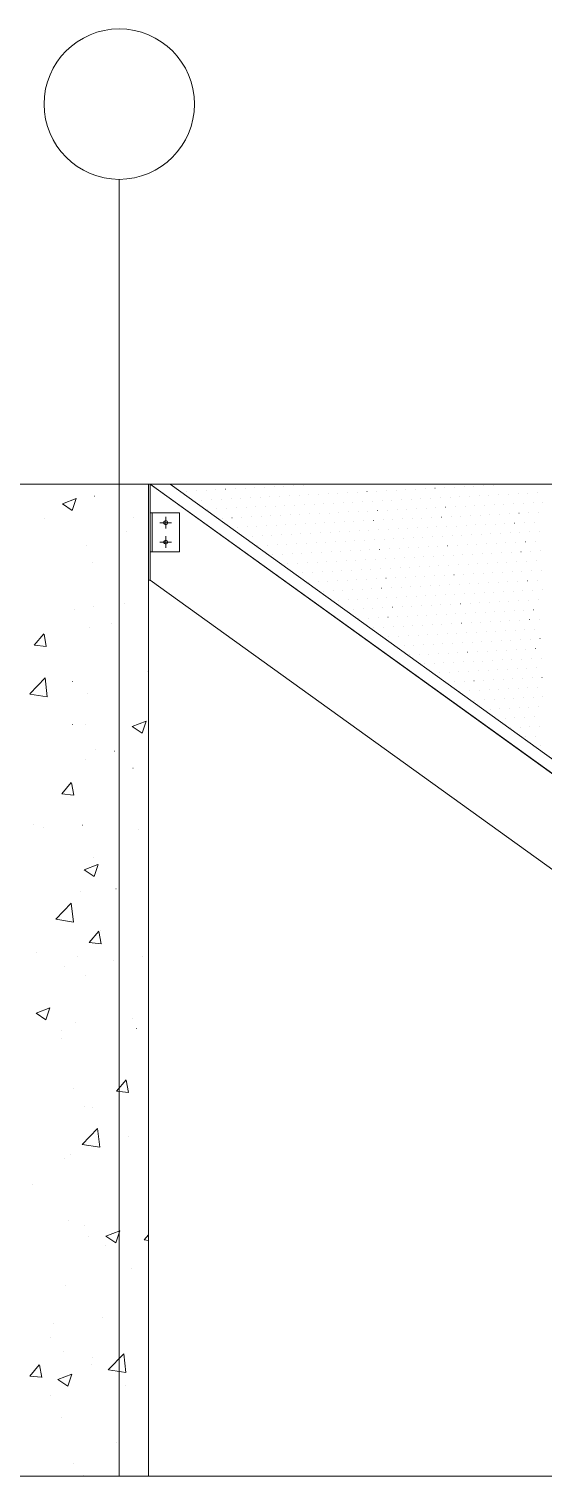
# Model space of a CAD drawing. Header units: centimetres. Extents: x -16179 to 12840, y -10704 to 3856.
# Drawn here: x 12446.6 to 12578.8, y -5198.5 to -4826.5 of the extents above; entities that cross this region are included whole.
import ezdxf

# ---------------------------------------------------------------- set-up
doc = ezdxf.new("R2010")
doc.units = ezdxf.units.CM
doc.header["$MEASUREMENT"] = 0
for name, color, linetype, lineweight in [('A-ELEV-PATT_Num_Penna__8_Num_Penna__8_Num_Penna__8_Num_Penna__8_Num_Penna__8_Num_Penna__8_Num_Penna__8_Num_Penna__8_Num_Penna__8_Num_Penna__8', 8, 'Continuous', 18), ('A-FURN_Num_Penna__8_Num_Penna__8_Num_Penna__8_Num_Penna__8_Num_Penna__8_Num_Penna__8_Num_Penna__8_Num_Penna__8_Num_Penna__8_Num_Penna__8', 8, 'Continuous', 18), ('AA - linee quote_Num_Penna__3_Num_Penna__3_Num_Penna__3_Num_Penna__3_Num_Penna__3_Num_Penna__3_Num_Penna__3_Num_Penna__3_Num_Penna__3_Num_Penna__3', 3, 'Continuous', 18), ('AA - pareti sezionate_Num_Penna__7_Num_Penna__7_Num_Penna__7_Num_Penna__7_Num_Penna__7_Num_Penna__7_Num_Penna__7_Num_Penna__7_Num_Penna__7_Num_Penna__7', 7, 'Continuous', 18), ('AA pareti non sezionate_Num_Penna__2_Num_Penna__2_Num_Penna__2_Num_Penna__2_Num_Penna__2_Num_Penna__2_Num_Penna__2_Num_Penna__2_Num_Penna__2_Num_Penna__2', 2, 'Continuous', 18), ('AA- arredo_Num_Penna__8_Num_Penna__8_Num_Penna__8_Num_Penna__8_Num_Penna__8_Num_Penna__8_Num_Penna__8_Num_Penna__8_Num_Penna__8_Num_Penna__8', 8, 'Continuous', 18)]:
    doc.layers.add(name, color=color, linetype=linetype, lineweight=lineweight)

msp = doc.modelspace()

# ---------------------------------------------------------------- linework, layer by layer
at = {"layer": 'A-ELEV-PATT_Num_Penna__8_Num_Penna__8_Num_Penna__8_Num_Penna__8_Num_Penna__8_Num_Penna__8_Num_Penna__8_Num_Penna__8_Num_Penna__8_Num_Penna__8', "color": 8, "linetype": 'Continuous', "lineweight": 18}
for p, q in [((12463.51, -4946.66), (12463.52, -4946.66)), ((12455.2, -4948.56), (12458.76, -4947.2)), ((12455.22, -4948.58), (12457.74, -4950.28)), ((12457.75, -4950.28), (12458.78, -4947.21)), ((12450.73, -4952.38), (12450.74, -4952.38)), ((12473.51, -4952.22), (12473.52, -4952.22)), ((12471.77, -4955.83), (12471.78, -4955.83)), ((12461.45, -4959.2), (12461.45, -4959.2)), ((12462.89, -4963.57), (12462.9, -4963.57)), ((12458.41, -4975.87), (12458.42, -4975.87)), ((12463.29, -4975.09), (12463.29, -4975.09)), ((12471.13, -4974.19), (12471.13, -4974.19)), ((12467.75, -4979.34), (12467.75, -4979.34)), ((12448, -4984.96), (12450.45, -4982.04)), ((12451.08, -4985.25), (12450.5, -4982.06)), ((12462.28, -4980.48), (12462.28, -4980.48)), ((12448.01, -4984.97), (12451.05, -4985.23)), ((12446.82, -4997.47), (12450.77, -4993.35)), ((12451.33, -4998.18), (12450.77, -4993.36)), ((12457.76, -4994.23), (12457.77, -4994.23)), ((12477, -4991.69), (12477.01, -4991.69)), ((12446.82, -4997.49), (12451.34, -4998.19)), ((12461.66, -4997.39), (12461.66, -4997.39)), ((12457.85, -5005.3), (12457.86, -5005.3)), ((12461.19, -5005.4), (12461.19, -5005.4)), ((12473.17, -5005.85), (12476.72, -5004.49)), ((12473.18, -5005.87), (12475.71, -5007.57)), ((12475.71, -5007.57), (12476.74, -5004.5)), ((12463.64, -5011.73), (12463.65, -5011.73)), ((12468.56, -5012.13), (12468.57, -5012.13)), ((12461.04, -5014.3), (12461.05, -5014.3)), ((12473.36, -5016.55), (12473.37, -5016.55)), ((12455.05, -5023.17), (12457.5, -5020.25)), ((12458.13, -5023.46), (12457.55, -5020.27)), ((12455.06, -5023.18), (12458.09, -5023.44)), ((12447.75, -5031.12), (12447.75, -5031.12)), ((12450.28, -5031.77), (12450.28, -5031.77)), ((12460.42, -5031.21), (12460.43, -5031.21)), ((12474.86, -5032.27), (12474.87, -5032.27)), ((12463.14, -5039.41), (12463.14, -5039.41)), ((12460.81, -5042.69), (12464.36, -5041.33)), ((12460.82, -5042.7), (12463.35, -5044.41)), ((12463.35, -5044.41), (12464.38, -5041.34)), ((12459.81, -5048.12), (12459.81, -5048.12)), ((12468.99, -5047.58), (12469, -5047.58)), ((12453.55, -5055.37), (12457.51, -5051.24)), ((12458.07, -5056.08), (12457.51, -5051.25)), ((12453.56, -5055.38), (12458.08, -5056.08)), ((12464.97, -5058.23), (12464.98, -5058.23)), ((12462.1, -5061.38), (12464.55, -5058.46)), ((12462.11, -5061.39), (12465.14, -5061.65)), ((12465.18, -5061.67), (12464.59, -5058.48)), ((12448.57, -5063.91), (12448.57, -5063.91)), ((12459.19, -5065.03), (12459.19, -5065.03)), ((12475.68, -5065.05), (12475.69, -5065.05)), ((12455.63, -5067.62), (12455.64, -5067.62)), ((12468.35, -5065.94), (12468.35, -5065.94)), ((12461.04, -5069.73), (12461.04, -5069.73)), ((12448.45, -5079.53), (12452, -5078.16)), ((12448.46, -5079.54), (12450.99, -5081.25)), ((12450.99, -5081.25), (12452.02, -5078.18)), ((12454.87, -5084.05), (12454.87, -5084.05)), ((12458.57, -5081.95), (12458.58, -5081.95)), ((12473.21, -5080.88), (12473.22, -5080.88)), ((12474.22, -5083.44), (12474.23, -5083.44)), ((12454.98, -5085.98), (12454.99, -5085.98)), ((12457.95, -5098.86), (12457.96, -5098.86)), ((12469.15, -5099.59), (12471.6, -5096.68)), ((12472.23, -5099.88), (12471.64, -5096.7)), ((12469.15, -5099.6), (12472.19, -5099.87)), ((12460.86, -5103.48), (12460.86, -5103.48)), ((12462.99, -5103.74), (12462.99, -5103.74)), ((12460.29, -5113.26), (12464.24, -5109.14)), ((12464.8, -5113.97), (12464.24, -5109.15)), ((12460.29, -5113.28), (12464.81, -5113.98)), ((12472.09, -5111.16), (12472.1, -5111.16)), ((12455.68, -5116.83), (12455.69, -5116.83)), ((12457.34, -5115.77), (12457.34, -5115.77)), ((12447.5, -5123.52), (12447.5, -5123.52)), ((12456.72, -5132.68), (12456.72, -5132.68)), ((12460.89, -5134.05), (12460.89, -5134.05)), ((12466.41, -5136.82), (12469.97, -5135.45)), ((12468.95, -5138.54), (12469.98, -5135.47)), ((12476.2, -5137.81), (12477.33, -5136.45)), ((12461.98, -5136.98), (12461.99, -5136.98)), ((12466.21, -5139.33), (12466.22, -5139.33)), ((12466.42, -5136.83), (12468.95, -5138.54)), ((12476.2, -5137.81), (12477.33, -5137.91)), ((12473.06, -5145.21), (12473.07, -5145.21)), ((12456.1, -5149.59), (12456.1, -5149.59)), ((12465.57, -5157.69), (12465.57, -5157.69)), ((12452.85, -5159.37), (12452.86, -5159.37)), ((12452.09, -5162.94), (12452.1, -5162.94)), ((12446.81, -5172.83), (12449.26, -5169.91)), ((12449.89, -5173.11), (12449.3, -5169.93)), ((12455.48, -5166.5), (12455.49, -5166.5)), ((12462.8, -5169.76), (12462.81, -5169.76)), ((12462.84, -5168.07), (12462.84, -5168.07)), ((12467.02, -5171.15), (12470.98, -5167.03)), ((12471.54, -5171.87), (12470.98, -5167.04)), ((12446.81, -5172.83), (12449.85, -5173.1)), ((12454.05, -5173.66), (12457.61, -5172.29)), ((12454.06, -5173.67), (12456.59, -5175.37)), ((12456.59, -5175.37), (12457.62, -5172.3)), ((12467.03, -5171.17), (12471.55, -5171.87)), ((12471.44, -5175.19), (12471.45, -5175.19)), ((12452.2, -5177.73), (12452.21, -5177.73)), ((12454.86, -5183.41), (12454.87, -5183.41)), ((12469.1, -5189.9), (12469.11, -5189.9)), ((12458.08, -5195.23), (12458.08, -5195.23)), ((12460.74, -5198.38), (12460.74, -5198.38))]:
    msp.add_line(p, q, dxfattribs=at)
at = {"layer": 'A-FURN_Num_Penna__8_Num_Penna__8_Num_Penna__8_Num_Penna__8_Num_Penna__8_Num_Penna__8_Num_Penna__8_Num_Penna__8_Num_Penna__8_Num_Penna__8', "color": 8, "linetype": 'Continuous', "lineweight": 18}
msp.add_line((12477.79, -4968.2), (12477.33, -4968.2), dxfattribs=at)
at = {"layer": 'AA - linee quote_Num_Penna__3_Num_Penna__3_Num_Penna__3_Num_Penna__3_Num_Penna__3_Num_Penna__3_Num_Penna__3_Num_Penna__3_Num_Penna__3_Num_Penna__3', "color": 3, "linetype": 'Continuous', "lineweight": 18}
msp.add_line((12469.84, -5198.48), (12469.84, -4865.2), dxfattribs=at)
msp.add_circle((12469.84, -4845.87), 19.33, dxfattribs=at)
at = {"layer": 'AA - pareti sezionate_Num_Penna__7_Num_Penna__7_Num_Penna__7_Num_Penna__7_Num_Penna__7_Num_Penna__7_Num_Penna__7_Num_Penna__7_Num_Penna__7_Num_Penna__7', "color": 7, "linetype": 'Continuous', "lineweight": 18}
msp.add_line((12793.57, -5198.48), (11524.97, -5198.48), dxfattribs=at)
at = {"layer": 'AA pareti non sezionate_Num_Penna__2_Num_Penna__2_Num_Penna__2_Num_Penna__2_Num_Penna__2_Num_Penna__2_Num_Penna__2_Num_Penna__2_Num_Penna__2_Num_Penna__2', "color": 2, "linetype": 'Continuous', "lineweight": 18}
for p, q in [((11570.33, -4943.55), (12786.07, -4943.55)), ((12477.33, -4943.55), (12477.33, -5198.48)), ((12477.33, -5198.48), (11872.33, -5198.48))]:
    msp.add_line(p, q, dxfattribs=at)
at = {"layer": 'AA- arredo_Num_Penna__8_Num_Penna__8_Num_Penna__8_Num_Penna__8_Num_Penna__8_Num_Penna__8_Num_Penna__8_Num_Penna__8_Num_Penna__8_Num_Penna__8', "color": 8, "linetype": 'Continuous', "lineweight": 18}
for p, q in [((12477.79, -4943.55), (12827.79, -5195.55)), ((12477.79, -4968.2), (12477.79, -4943.55)), ((12640.43, -5060.6), (12477.79, -4943.55)), ((12639.75, -5056.41), (12482.93, -4943.55)), ((12487.2, -4945.31), (12487.2, -4945.31)), ((12489.69, -4945.18), (12489.7, -4945.18)), ((12492.19, -4945.06), (12492.19, -4945.06)), ((12494.69, -4944.93), (12494.69, -4944.93)), ((12497.18, -4944.8), (12497.19, -4944.8)), ((12499.68, -4944.68), (12499.68, -4944.68)), ((12502.18, -4944.55), (12502.18, -4944.55)), ((12504.67, -4944.42), (12504.68, -4944.42)), ((12507.17, -4944.29), (12507.17, -4944.29)), ((12508.55, -4946.73), (12508.55, -4946.73)), ((12509.67, -4944.17), (12509.67, -4944.17)), ((12511.04, -4946.6), (12511.05, -4946.6)), ((12512.16, -4944.04), (12512.17, -4944.04)), ((12513.54, -4946.47), (12513.54, -4946.47)), ((12514.66, -4943.91), (12514.66, -4943.91)), ((12516.04, -4946.35), (12516.04, -4946.35)), ((12517.16, -4943.78), (12517.16, -4943.78)), ((12518.53, -4946.22), (12518.54, -4946.22)), ((12519.65, -4943.66), (12519.66, -4943.66)), ((12521.03, -4946.09), (12521.03, -4946.09)), ((12523.53, -4945.96), (12523.53, -4945.96)), ((12526.02, -4945.84), (12526.03, -4945.84)), ((12528.52, -4945.71), (12528.52, -4945.71)), ((12531.02, -4945.58), (12531.02, -4945.58)), ((12533.51, -4945.45), (12533.52, -4945.45)), ((12536.01, -4945.33), (12536.01, -4945.33)), ((12538.51, -4945.2), (12538.51, -4945.2)), ((12541, -4945.07), (12541.01, -4945.07)), ((12543.5, -4944.95), (12543.5, -4944.95)), ((12546, -4944.82), (12546, -4944.82)), ((12548.49, -4944.69), (12548.5, -4944.69)), ((12550.99, -4944.56), (12551, -4944.56)), ((12553.49, -4944.44), (12553.49, -4944.44)), ((12555.98, -4944.31), (12555.99, -4944.31)), ((12557.36, -4946.74), (12557.36, -4946.74)), ((12558.48, -4944.18), (12558.49, -4944.18)), ((12559.86, -4946.62), (12559.86, -4946.62)), ((12560.98, -4944.06), (12560.98, -4944.06)), ((12562.35, -4946.49), (12562.36, -4946.49)), ((12563.47, -4943.93), (12563.48, -4943.93)), ((12564.85, -4946.36), (12564.85, -4946.36)), ((12565.97, -4943.8), (12565.98, -4943.8)), ((12567.35, -4946.23), (12567.35, -4946.23)), ((12568.47, -4943.67), (12568.47, -4943.67)), ((12569.84, -4946.11), (12569.85, -4946.11)), ((12572.34, -4945.98), (12572.34, -4945.98)), ((12574.84, -4945.85), (12574.84, -4945.85)), ((12577.33, -4945.72), (12577.34, -4945.72)), ((12491.07, -4947.62), (12491.07, -4947.62)), ((12492.44, -4950.05), (12492.45, -4950.05)), ((12493.56, -4947.49), (12493.57, -4947.49)), ((12494.94, -4949.92), (12494.95, -4949.92)), ((12496.06, -4947.36), (12496.07, -4947.36)), ((12497.44, -4949.8), (12497.44, -4949.8)), ((12498.56, -4947.24), (12498.56, -4947.24)), ((12499.93, -4949.67), (12499.94, -4949.67)), ((12501.05, -4947.11), (12501.06, -4947.11)), ((12502.43, -4949.54), (12502.44, -4949.54)), ((12503.55, -4946.98), (12503.56, -4946.98)), ((12504.93, -4949.41), (12504.93, -4949.41)), ((12506.05, -4946.85), (12506.05, -4946.85)), ((12507.42, -4949.29), (12507.43, -4949.29)), ((12509.92, -4949.16), (12509.93, -4949.16)), ((12512.42, -4949.03), (12512.42, -4949.03)), ((12514.91, -4948.91), (12514.92, -4948.91)), ((12517.41, -4948.78), (12517.42, -4948.78)), ((12519.91, -4948.65), (12519.91, -4948.65)), ((12522.4, -4948.52), (12522.41, -4948.52)), ((12524.9, -4948.4), (12524.91, -4948.4)), ((12527.4, -4948.27), (12527.4, -4948.27)), ((12529.89, -4948.14), (12529.9, -4948.14)), ((12532.39, -4948.01), (12532.4, -4948.01)), ((12533.77, -4950.45), (12533.77, -4950.45)), ((12534.89, -4947.89), (12534.89, -4947.89)), ((12536.26, -4950.32), (12536.27, -4950.32)), ((12537.39, -4947.76), (12537.39, -4947.76)), ((12538.76, -4950.19), (12538.77, -4950.19)), ((12539.88, -4947.63), (12539.89, -4947.63)), ((12541.26, -4950.07), (12541.26, -4950.07)), ((12542.38, -4947.51), (12542.38, -4947.51)), ((12543.75, -4949.94), (12543.76, -4949.94)), ((12544.88, -4947.38), (12544.88, -4947.38)), ((12546.25, -4949.81), (12546.26, -4949.81)), ((12547.37, -4947.25), (12547.38, -4947.25)), ((12548.75, -4949.68), (12548.75, -4949.68)), ((12549.87, -4947.12), (12549.87, -4947.12)), ((12551.24, -4949.56), (12551.25, -4949.56)), ((12552.37, -4947), (12552.37, -4947)), ((12553.74, -4949.43), (12553.75, -4949.43)), ((12554.86, -4946.87), (12554.87, -4946.87)), ((12556.24, -4949.3), (12556.24, -4949.3)), ((12558.73, -4949.18), (12558.74, -4949.18)), ((12561.23, -4949.05), (12561.24, -4949.05)), ((12563.73, -4948.92), (12563.73, -4948.92)), ((12566.23, -4948.79), (12566.23, -4948.79)), ((12568.72, -4948.67), (12568.73, -4948.67)), ((12571.22, -4948.54), (12571.22, -4948.54)), ((12573.72, -4948.41), (12573.72, -4948.41)), ((12576.21, -4948.29), (12576.22, -4948.29)), ((12578.71, -4948.16), (12578.71, -4948.16)), ((12485.29, -4950.95), (12477.79, -4950.95)), ((12478.29, -4950.95), (12478.29, -4960.95)), ((12483.29, -4953.45), (12480.29, -4953.45)), ((12481.79, -4954.95), (12481.79, -4951.95)), ((12485.29, -4950.95), (12485.29, -4960.95)), ((12496.32, -4952.36), (12496.32, -4952.36)), ((12498.81, -4952.23), (12498.82, -4952.23)), ((12501.31, -4952.1), (12501.31, -4952.1)), ((12503.81, -4951.97), (12503.81, -4951.97)), ((12506.3, -4951.85), (12506.31, -4951.85)), ((12508.8, -4951.72), (12508.8, -4951.72)), ((12510.18, -4954.15), (12510.18, -4954.15)), ((12511.3, -4951.59), (12511.3, -4951.59)), ((12512.67, -4954.03), (12512.68, -4954.03)), ((12513.79, -4951.47), (12513.8, -4951.47)), ((12515.17, -4953.9), (12515.17, -4953.9)), ((12516.29, -4951.34), (12516.29, -4951.34)), ((12517.67, -4953.77), (12517.67, -4953.77)), ((12518.79, -4951.21), (12518.79, -4951.21)), ((12520.16, -4953.64), (12520.17, -4953.64)), ((12521.28, -4951.08), (12521.29, -4951.08)), ((12522.66, -4953.52), (12522.66, -4953.52)), ((12523.78, -4950.96), (12523.79, -4950.96)), ((12525.16, -4953.39), (12525.16, -4953.39)), ((12526.28, -4950.83), (12526.28, -4950.83)), ((12527.65, -4953.26), (12527.66, -4953.26)), ((12528.77, -4950.7), (12528.78, -4950.7)), ((12530.15, -4953.14), (12530.15, -4953.14)), ((12531.27, -4950.58), (12531.28, -4950.58)), ((12532.65, -4953.01), (12532.65, -4953.01)), ((12535.14, -4952.88), (12535.15, -4952.88)), ((12537.64, -4952.75), (12537.64, -4952.75)), ((12540.14, -4952.63), (12540.14, -4952.63)), ((12542.63, -4952.5), (12542.64, -4952.5)), ((12545.13, -4952.37), (12545.13, -4952.37)), ((12547.63, -4952.25), (12547.63, -4952.25)), ((12550.12, -4952.12), (12550.13, -4952.12)), ((12552.62, -4951.99), (12552.63, -4951.99)), ((12555.12, -4951.86), (12555.12, -4951.86)), ((12557.61, -4951.74), (12557.62, -4951.74)), ((12558.99, -4954.17), (12558.99, -4954.17)), ((12560.11, -4951.61), (12560.12, -4951.61)), ((12561.49, -4954.04), (12561.49, -4954.04)), ((12562.61, -4951.48), (12562.61, -4951.48)), ((12563.98, -4953.91), (12563.99, -4953.91)), ((12565.1, -4951.35), (12565.11, -4951.35)), ((12566.48, -4953.79), (12566.48, -4953.79)), ((12567.6, -4951.23), (12567.61, -4951.23)), ((12568.98, -4953.66), (12568.98, -4953.66)), ((12570.1, -4951.1), (12570.1, -4951.1)), ((12571.47, -4953.53), (12571.48, -4953.53)), ((12572.59, -4950.97), (12572.6, -4950.97)), ((12573.97, -4953.41), (12573.97, -4953.41)), ((12575.09, -4950.85), (12575.1, -4950.85)), ((12576.47, -4953.28), (12576.47, -4953.28)), ((12577.59, -4950.72), (12577.59, -4950.72)), ((12481.79, -4956.95), (12481.79, -4959.95)), ((12500.19, -4954.66), (12500.19, -4954.66)), ((12502.68, -4954.54), (12502.69, -4954.54)), ((12504.06, -4956.97), (12504.07, -4956.97)), ((12505.18, -4954.41), (12505.19, -4954.41)), ((12506.56, -4956.84), (12506.56, -4956.84)), ((12507.68, -4954.28), (12507.68, -4954.28)), ((12509.05, -4956.71), (12509.06, -4956.71)), ((12511.55, -4956.59), (12511.56, -4956.59)), ((12514.05, -4956.46), (12514.05, -4956.46)), ((12516.54, -4956.33), (12516.55, -4956.33)), ((12519.04, -4956.2), (12519.05, -4956.2)), ((12521.54, -4956.08), (12521.54, -4956.08)), ((12524.03, -4955.95), (12524.04, -4955.95)), ((12526.53, -4955.82), (12526.54, -4955.82)), ((12529.03, -4955.7), (12529.03, -4955.7)), ((12531.52, -4955.57), (12531.53, -4955.57)), ((12534.02, -4955.44), (12534.03, -4955.44)), ((12535.4, -4957.87), (12535.4, -4957.87)), ((12536.52, -4955.31), (12536.52, -4955.31)), ((12537.89, -4957.75), (12537.9, -4957.75)), ((12539.02, -4955.19), (12539.02, -4955.19)), ((12540.39, -4957.62), (12540.4, -4957.62)), ((12541.51, -4955.06), (12541.52, -4955.06)), ((12542.89, -4957.49), (12542.89, -4957.49)), ((12544.01, -4954.93), (12544.01, -4954.93)), ((12545.38, -4957.37), (12545.39, -4957.37)), ((12546.51, -4954.81), (12546.51, -4954.81)), ((12547.88, -4957.24), (12547.89, -4957.24)), ((12549, -4954.68), (12549.01, -4954.68)), ((12550.38, -4957.11), (12550.38, -4957.11)), ((12551.5, -4954.55), (12551.5, -4954.55)), ((12552.87, -4956.98), (12552.88, -4956.98)), ((12554, -4954.42), (12554, -4954.42)), ((12555.37, -4956.86), (12555.38, -4956.86)), ((12556.49, -4954.3), (12556.5, -4954.3)), ((12557.87, -4956.73), (12557.87, -4956.73)), ((12560.36, -4956.6), (12560.37, -4956.6)), ((12562.86, -4956.48), (12562.87, -4956.48)), ((12565.36, -4956.35), (12565.36, -4956.35)), ((12567.86, -4956.22), (12567.86, -4956.22)), ((12570.35, -4956.09), (12570.36, -4956.09)), ((12572.85, -4955.97), (12572.85, -4955.97)), ((12575.35, -4955.84), (12575.35, -4955.84)), ((12577.84, -4955.71), (12577.85, -4955.71)), ((12485.29, -4960.95), (12477.79, -4960.95)), ((12483.29, -4958.45), (12480.29, -4958.45)), ((12505.44, -4959.4), (12505.44, -4959.4)), ((12507.93, -4959.27), (12507.94, -4959.27)), ((12510.43, -4959.15), (12510.43, -4959.15)), ((12511.81, -4961.58), (12511.81, -4961.58)), ((12512.93, -4959.02), (12512.93, -4959.02)), ((12514.3, -4961.45), (12514.31, -4961.45)), ((12515.42, -4958.89), (12515.43, -4958.89)), ((12516.8, -4961.33), (12516.8, -4961.33)), ((12517.92, -4958.77), (12517.92, -4958.77)), ((12519.3, -4961.2), (12519.3, -4961.2)), ((12520.42, -4958.64), (12520.42, -4958.64)), ((12521.79, -4961.07), (12521.8, -4961.07)), ((12522.91, -4958.51), (12522.92, -4958.51)), ((12524.29, -4960.94), (12524.29, -4960.94)), ((12525.41, -4958.38), (12525.42, -4958.38)), ((12526.79, -4960.82), (12526.79, -4960.82)), ((12527.91, -4958.26), (12527.91, -4958.26)), ((12529.28, -4960.69), (12529.29, -4960.69)), ((12530.4, -4958.13), (12530.41, -4958.13)), ((12531.78, -4960.56), (12531.78, -4960.56)), ((12532.9, -4958), (12532.91, -4958)), ((12534.28, -4960.44), (12534.28, -4960.44)), ((12536.77, -4960.31), (12536.78, -4960.31)), ((12539.27, -4960.18), (12539.27, -4960.18)), ((12541.77, -4960.05), (12541.77, -4960.05)), ((12544.26, -4959.93), (12544.27, -4959.93)), ((12546.76, -4959.8), (12546.76, -4959.8)), ((12549.26, -4959.67), (12549.26, -4959.67)), ((12551.75, -4959.54), (12551.76, -4959.54)), ((12554.25, -4959.42), (12554.26, -4959.42)), ((12556.75, -4959.29), (12556.75, -4959.29)), ((12559.24, -4959.16), (12559.25, -4959.16)), ((12560.62, -4961.6), (12560.62, -4961.6)), ((12561.74, -4959.04), (12561.75, -4959.04)), ((12563.12, -4961.47), (12563.12, -4961.47)), ((12564.24, -4958.91), (12564.24, -4958.91)), ((12565.61, -4961.34), (12565.62, -4961.34)), ((12566.73, -4958.78), (12566.74, -4958.78)), ((12568.11, -4961.21), (12568.11, -4961.21)), ((12569.23, -4958.65), (12569.24, -4958.65)), ((12570.61, -4961.09), (12570.61, -4961.09)), ((12571.73, -4958.53), (12571.73, -4958.53)), ((12573.1, -4960.96), (12573.11, -4960.96)), ((12574.22, -4958.4), (12574.23, -4958.4)), ((12575.6, -4960.83), (12575.6, -4960.83)), ((12576.72, -4958.27), (12576.73, -4958.27)), ((12578.1, -4960.71), (12578.1, -4960.71)), ((12509.31, -4961.71), (12509.31, -4961.71)), ((12513.18, -4964.01), (12513.19, -4964.01)), ((12515.68, -4963.89), (12515.68, -4963.89)), ((12518.17, -4963.76), (12518.18, -4963.76)), ((12520.67, -4963.63), (12520.68, -4963.63)), ((12523.17, -4963.5), (12523.17, -4963.5)), ((12525.66, -4963.38), (12525.67, -4963.38)), ((12528.16, -4963.25), (12528.17, -4963.25)), ((12530.66, -4963.12), (12530.66, -4963.12)), ((12533.15, -4963), (12533.16, -4963)), ((12535.65, -4962.87), (12535.66, -4962.87)), ((12537.03, -4965.3), (12537.03, -4965.3)), ((12538.15, -4962.74), (12538.15, -4962.74)), ((12539.52, -4965.17), (12539.53, -4965.17)), ((12540.65, -4962.61), (12540.65, -4962.61)), ((12542.02, -4965.05), (12542.03, -4965.05)), ((12543.14, -4962.49), (12543.15, -4962.49)), ((12544.52, -4964.92), (12544.52, -4964.92)), ((12545.64, -4962.36), (12545.64, -4962.36)), ((12547.01, -4964.79), (12547.02, -4964.79)), ((12548.14, -4962.23), (12548.14, -4962.23)), ((12549.51, -4964.67), (12549.52, -4964.67)), ((12550.63, -4962.1), (12550.64, -4962.1)), ((12552.01, -4964.54), (12552.01, -4964.54)), ((12553.13, -4961.98), (12553.13, -4961.98)), ((12554.5, -4964.41), (12554.51, -4964.41)), ((12555.63, -4961.85), (12555.63, -4961.85)), ((12557, -4964.28), (12557.01, -4964.28)), ((12558.12, -4961.72), (12558.13, -4961.72)), ((12559.5, -4964.16), (12559.5, -4964.16)), ((12561.99, -4964.03), (12562, -4964.03)), ((12564.49, -4963.9), (12564.5, -4963.9)), ((12566.99, -4963.77), (12566.99, -4963.77)), ((12569.49, -4963.65), (12569.49, -4963.65)), ((12571.98, -4963.52), (12571.99, -4963.52)), ((12574.48, -4963.39), (12574.48, -4963.39)), ((12576.98, -4963.27), (12576.98, -4963.27)), ((12477.79, -4968.2), (12793.57, -5195.55)), ((12517.05, -4966.32), (12517.06, -4966.32)), ((12518.43, -4968.75), (12518.43, -4968.75)), ((12519.55, -4966.19), (12519.55, -4966.19)), ((12520.93, -4968.63), (12520.93, -4968.63)), ((12522.05, -4966.06), (12522.05, -4966.06)), ((12523.42, -4968.5), (12523.43, -4968.5)), ((12524.54, -4965.94), (12524.55, -4965.94)), ((12525.92, -4968.37), (12525.92, -4968.37)), ((12527.04, -4965.81), (12527.05, -4965.81)), ((12528.42, -4968.24), (12528.42, -4968.24)), ((12529.54, -4965.68), (12529.54, -4965.68)), ((12530.91, -4968.12), (12530.92, -4968.12)), ((12532.03, -4965.56), (12532.04, -4965.56)), ((12533.41, -4967.99), (12533.41, -4967.99)), ((12534.53, -4965.43), (12534.54, -4965.43)), ((12535.91, -4967.86), (12535.91, -4967.86)), ((12538.4, -4967.73), (12538.41, -4967.73)), ((12540.9, -4967.61), (12540.9, -4967.61)), ((12543.4, -4967.48), (12543.4, -4967.48)), ((12545.89, -4967.35), (12545.9, -4967.35)), ((12548.39, -4967.23), (12548.39, -4967.23)), ((12550.89, -4967.1), (12550.89, -4967.1)), ((12553.38, -4966.97), (12553.39, -4966.97)), ((12555.88, -4966.84), (12555.89, -4966.84)), ((12558.38, -4966.72), (12558.38, -4966.72)), ((12560.87, -4966.59), (12560.88, -4966.59)), ((12562.25, -4969.02), (12562.25, -4969.02)), ((12563.37, -4966.46), (12563.38, -4966.46)), ((12564.75, -4968.9), (12564.75, -4968.9)), ((12565.87, -4966.34), (12565.87, -4966.34)), ((12567.24, -4968.77), (12567.25, -4968.77)), ((12568.36, -4966.21), (12568.37, -4966.21)), ((12569.74, -4968.64), (12569.74, -4968.64)), ((12570.86, -4966.08), (12570.87, -4966.08)), ((12572.24, -4968.51), (12572.24, -4968.51)), ((12573.36, -4965.95), (12573.36, -4965.95)), ((12574.73, -4968.39), (12574.74, -4968.39)), ((12575.85, -4965.83), (12575.86, -4965.83)), ((12577.23, -4968.26), (12577.23, -4968.26)), ((12578.35, -4965.7), (12578.36, -4965.7)), ((12522.3, -4971.06), (12522.31, -4971.06)), ((12524.8, -4970.93), (12524.8, -4970.93)), ((12527.29, -4970.8), (12527.3, -4970.8)), ((12529.79, -4970.68), (12529.8, -4970.68)), ((12532.29, -4970.55), (12532.29, -4970.55)), ((12534.78, -4970.42), (12534.79, -4970.42)), ((12537.28, -4970.29), (12537.29, -4970.29)), ((12538.66, -4972.73), (12538.66, -4972.73)), ((12539.78, -4970.17), (12539.78, -4970.17)), ((12541.15, -4972.6), (12541.16, -4972.6)), ((12542.28, -4970.04), (12542.28, -4970.04)), ((12543.65, -4972.47), (12543.66, -4972.47)), ((12544.77, -4969.91), (12544.78, -4969.91)), ((12546.15, -4972.35), (12546.15, -4972.35)), ((12547.27, -4969.79), (12547.27, -4969.79)), ((12548.64, -4972.22), (12548.65, -4972.22)), ((12549.77, -4969.66), (12549.77, -4969.66)), ((12551.14, -4972.09), (12551.15, -4972.09)), ((12552.26, -4969.53), (12552.27, -4969.53)), ((12553.64, -4971.96), (12553.64, -4971.96)), ((12554.76, -4969.4), (12554.76, -4969.4)), ((12556.13, -4971.84), (12556.14, -4971.84)), ((12557.26, -4969.28), (12557.26, -4969.28)), ((12558.63, -4971.71), (12558.64, -4971.71)), ((12559.75, -4969.15), (12559.76, -4969.15)), ((12561.13, -4971.58), (12561.13, -4971.58)), ((12563.62, -4971.46), (12563.63, -4971.46)), ((12566.12, -4971.33), (12566.13, -4971.33)), ((12568.62, -4971.2), (12568.62, -4971.2)), ((12571.12, -4971.07), (12571.12, -4971.07)), ((12573.61, -4970.95), (12573.62, -4970.95)), ((12576.11, -4970.82), (12576.11, -4970.82)), ((12578.61, -4970.69), (12578.61, -4970.69)), ((12526.17, -4973.36), (12526.18, -4973.36)), ((12528.67, -4973.24), (12528.68, -4973.24)), ((12530.05, -4975.67), (12530.05, -4975.67)), ((12531.17, -4973.11), (12531.17, -4973.11)), ((12532.54, -4975.54), (12532.55, -4975.54)), ((12533.66, -4972.98), (12533.67, -4972.98)), ((12535.04, -4975.42), (12535.04, -4975.42)), ((12536.16, -4972.86), (12536.17, -4972.86)), ((12537.54, -4975.29), (12537.54, -4975.29)), ((12540.03, -4975.16), (12540.04, -4975.16)), ((12542.53, -4975.03), (12542.53, -4975.03)), ((12545.03, -4974.91), (12545.03, -4974.91)), ((12547.52, -4974.78), (12547.53, -4974.78)), ((12550.02, -4974.65), (12550.02, -4974.65)), ((12552.52, -4974.53), (12552.52, -4974.53)), ((12555.01, -4974.4), (12555.02, -4974.4)), ((12557.51, -4974.27), (12557.52, -4974.27)), ((12560.01, -4974.14), (12560.01, -4974.14)), ((12562.5, -4974.02), (12562.51, -4974.02)), ((12563.88, -4976.45), (12563.88, -4976.45)), ((12565, -4973.89), (12565.01, -4973.89)), ((12566.38, -4976.32), (12566.38, -4976.32)), ((12567.5, -4973.76), (12567.5, -4973.76)), ((12568.87, -4976.19), (12568.88, -4976.19)), ((12569.99, -4973.63), (12570, -4973.63)), ((12571.37, -4976.07), (12571.37, -4976.07)), ((12572.49, -4973.51), (12572.5, -4973.51)), ((12573.87, -4975.94), (12573.87, -4975.94)), ((12574.99, -4973.38), (12574.99, -4973.38)), ((12576.36, -4975.81), (12576.37, -4975.81)), ((12577.48, -4973.25), (12577.49, -4973.25)), ((12531.42, -4978.1), (12531.43, -4978.1)), ((12533.92, -4977.98), (12533.92, -4977.98)), ((12536.41, -4977.85), (12536.42, -4977.85)), ((12538.91, -4977.72), (12538.92, -4977.72)), ((12540.29, -4980.15), (12540.29, -4980.15)), ((12541.41, -4977.59), (12541.41, -4977.59)), ((12542.78, -4980.03), (12542.79, -4980.03)), ((12543.91, -4977.47), (12543.91, -4977.47)), ((12545.28, -4979.9), (12545.29, -4979.9)), ((12546.4, -4977.34), (12546.41, -4977.34)), ((12547.78, -4979.77), (12547.78, -4979.77)), ((12548.9, -4977.21), (12548.9, -4977.21)), ((12550.27, -4979.65), (12550.28, -4979.65)), ((12551.4, -4977.09), (12551.4, -4977.09)), ((12552.77, -4979.52), (12552.78, -4979.52)), ((12553.89, -4976.96), (12553.9, -4976.96)), ((12555.27, -4979.39), (12555.27, -4979.39)), ((12556.39, -4976.83), (12556.39, -4976.83)), ((12557.76, -4979.26), (12557.77, -4979.26)), ((12558.89, -4976.7), (12558.89, -4976.7)), ((12560.26, -4979.14), (12560.27, -4979.14)), ((12561.38, -4976.58), (12561.39, -4976.58)), ((12562.76, -4979.01), (12562.76, -4979.01)), ((12565.25, -4978.88), (12565.26, -4978.88)), ((12567.75, -4978.76), (12567.76, -4978.76)), ((12570.25, -4978.63), (12570.25, -4978.63)), ((12572.75, -4978.5), (12572.75, -4978.5)), ((12575.24, -4978.37), (12575.25, -4978.37)), ((12577.74, -4978.25), (12577.74, -4978.25)), ((12535.29, -4980.41), (12535.3, -4980.41)), ((12537.79, -4980.28), (12537.8, -4980.28)), ((12539.17, -4982.72), (12539.17, -4982.72)), ((12541.66, -4982.59), (12541.67, -4982.59)), ((12544.16, -4982.46), (12544.16, -4982.46)), ((12546.66, -4982.33), (12546.66, -4982.33)), ((12549.15, -4982.21), (12549.16, -4982.21)), ((12551.65, -4982.08), (12551.65, -4982.08)), ((12554.15, -4981.95), (12554.15, -4981.95)), ((12556.64, -4981.82), (12556.65, -4981.82)), ((12559.14, -4981.7), (12559.15, -4981.7)), ((12561.64, -4981.57), (12561.64, -4981.57)), ((12564.13, -4981.44), (12564.14, -4981.44)), ((12565.51, -4983.88), (12565.51, -4983.88)), ((12566.63, -4981.32), (12566.64, -4981.32)), ((12568.01, -4983.75), (12568.01, -4983.75)), ((12569.13, -4981.19), (12569.13, -4981.19)), ((12570.5, -4983.62), (12570.51, -4983.62)), ((12571.62, -4981.06), (12571.63, -4981.06)), ((12573, -4983.49), (12573, -4983.49)), ((12574.12, -4980.93), (12574.13, -4980.93)), ((12575.5, -4983.37), (12575.5, -4983.37)), ((12576.62, -4980.81), (12576.62, -4980.81)), ((12577.99, -4983.24), (12578, -4983.24)), ((12543.04, -4985.02), (12543.04, -4985.02)), ((12544.41, -4987.45), (12544.42, -4987.45)), ((12545.54, -4984.89), (12545.54, -4984.89)), ((12546.91, -4987.33), (12546.92, -4987.33)), ((12548.03, -4984.77), (12548.04, -4984.77)), ((12549.41, -4987.2), (12549.41, -4987.2)), ((12550.53, -4984.64), (12550.53, -4984.64)), ((12551.9, -4987.07), (12551.91, -4987.07)), ((12553.03, -4984.51), (12553.03, -4984.51)), ((12554.4, -4986.95), (12554.41, -4986.95)), ((12555.52, -4984.38), (12555.53, -4984.38)), ((12556.9, -4986.82), (12556.9, -4986.82)), ((12558.02, -4984.26), (12558.02, -4984.26)), ((12559.39, -4986.69), (12559.4, -4986.69)), ((12560.52, -4984.13), (12560.52, -4984.13)), ((12561.89, -4986.56), (12561.9, -4986.56)), ((12563.01, -4984), (12563.02, -4984)), ((12564.39, -4986.44), (12564.39, -4986.44)), ((12566.88, -4986.31), (12566.89, -4986.31)), ((12569.38, -4986.18), (12569.39, -4986.18)), ((12571.88, -4986.05), (12571.88, -4986.05)), ((12574.38, -4985.93), (12574.38, -4985.93)), ((12576.87, -4985.8), (12576.88, -4985.8)), ((12548.29, -4989.76), (12548.29, -4989.76)), ((12550.78, -4989.63), (12550.79, -4989.63)), ((12553.28, -4989.51), (12553.29, -4989.51)), ((12555.78, -4989.38), (12555.78, -4989.38)), ((12558.27, -4989.25), (12558.28, -4989.25)), ((12560.77, -4989.12), (12560.78, -4989.12)), ((12563.27, -4989), (12563.27, -4989)), ((12565.76, -4988.87), (12565.77, -4988.87)), ((12567.14, -4991.3), (12567.14, -4991.3)), ((12568.26, -4988.74), (12568.27, -4988.74)), ((12569.64, -4991.18), (12569.64, -4991.18)), ((12570.76, -4988.62), (12570.76, -4988.62)), ((12572.13, -4991.05), (12572.14, -4991.05)), ((12573.25, -4988.49), (12573.26, -4988.49)), ((12574.63, -4990.92), (12574.63, -4990.92)), ((12575.75, -4988.36), (12575.76, -4988.36)), ((12577.13, -4990.79), (12577.13, -4990.79)), ((12578.25, -4988.23), (12578.25, -4988.23)), ((12552.16, -4992.07), (12552.16, -4992.07)), ((12554.66, -4991.94), (12554.66, -4991.94)), ((12556.03, -4994.37), (12556.04, -4994.37)), ((12557.15, -4991.81), (12557.16, -4991.81)), ((12558.53, -4994.24), (12558.53, -4994.24)), ((12559.65, -4991.68), (12559.65, -4991.68)), ((12561.02, -4994.12), (12561.03, -4994.12)), ((12562.15, -4991.56), (12562.15, -4991.56)), ((12563.52, -4993.99), (12563.53, -4993.99)), ((12564.64, -4991.43), (12564.65, -4991.43)), ((12566.02, -4993.86), (12566.02, -4993.86)), ((12568.52, -4993.74), (12568.52, -4993.74)), ((12571.01, -4993.61), (12571.02, -4993.61)), ((12573.51, -4993.48), (12573.51, -4993.48)), ((12576.01, -4993.35), (12576.01, -4993.35)), ((12578.5, -4993.23), (12578.51, -4993.23)), ((12557.41, -4996.81), (12557.41, -4996.81)), ((12559.9, -4996.68), (12559.91, -4996.68)), ((12562.4, -4996.55), (12562.41, -4996.55)), ((12564.9, -4996.42), (12564.9, -4996.42)), ((12566.27, -4998.86), (12566.28, -4998.86)), ((12567.39, -4996.3), (12567.4, -4996.3)), ((12568.77, -4998.73), (12568.77, -4998.73)), ((12569.89, -4996.17), (12569.9, -4996.17)), ((12571.27, -4998.6), (12571.27, -4998.6)), ((12572.39, -4996.04), (12572.39, -4996.04)), ((12573.76, -4998.48), (12573.77, -4998.48)), ((12574.88, -4995.91), (12574.89, -4995.91)), ((12576.26, -4998.35), (12576.26, -4998.35)), ((12577.38, -4995.79), (12577.39, -4995.79)), ((12578.76, -4998.22), (12578.76, -4998.22)), ((12561.28, -4999.11), (12561.28, -4999.11)), ((12563.78, -4998.98), (12563.78, -4998.98)), ((12565.15, -5001.42), (12565.16, -5001.42)), ((12567.65, -5001.29), (12567.65, -5001.29)), ((12570.15, -5001.16), (12570.15, -5001.16)), ((12572.64, -5001.04), (12572.65, -5001.04)), ((12575.14, -5000.91), (12575.14, -5000.91)), ((12577.64, -5000.78), (12577.64, -5000.78)), ((12569.02, -5003.72), (12569.03, -5003.72)), ((12570.4, -5006.16), (12570.4, -5006.16)), ((12571.52, -5003.6), (12571.53, -5003.6)), ((12572.9, -5006.03), (12572.9, -5006.03)), ((12574.02, -5003.47), (12574.02, -5003.47)), ((12575.39, -5005.9), (12575.4, -5005.9)), ((12576.51, -5003.34), (12576.52, -5003.34)), ((12577.89, -5005.77), (12577.89, -5005.77)), ((12574.27, -5008.46), (12574.28, -5008.46)), ((12576.77, -5008.33), (12576.77, -5008.33)), ((12578.14, -5010.77), (12578.15, -5010.77))]:
    msp.add_line(p, q, dxfattribs=at)
for centre in [(12481.79, -4953.45), (12481.79, -4958.45)]:
    msp.add_circle(centre, 0.5, dxfattribs=at)

doc.saveas('drawing.dxf')
